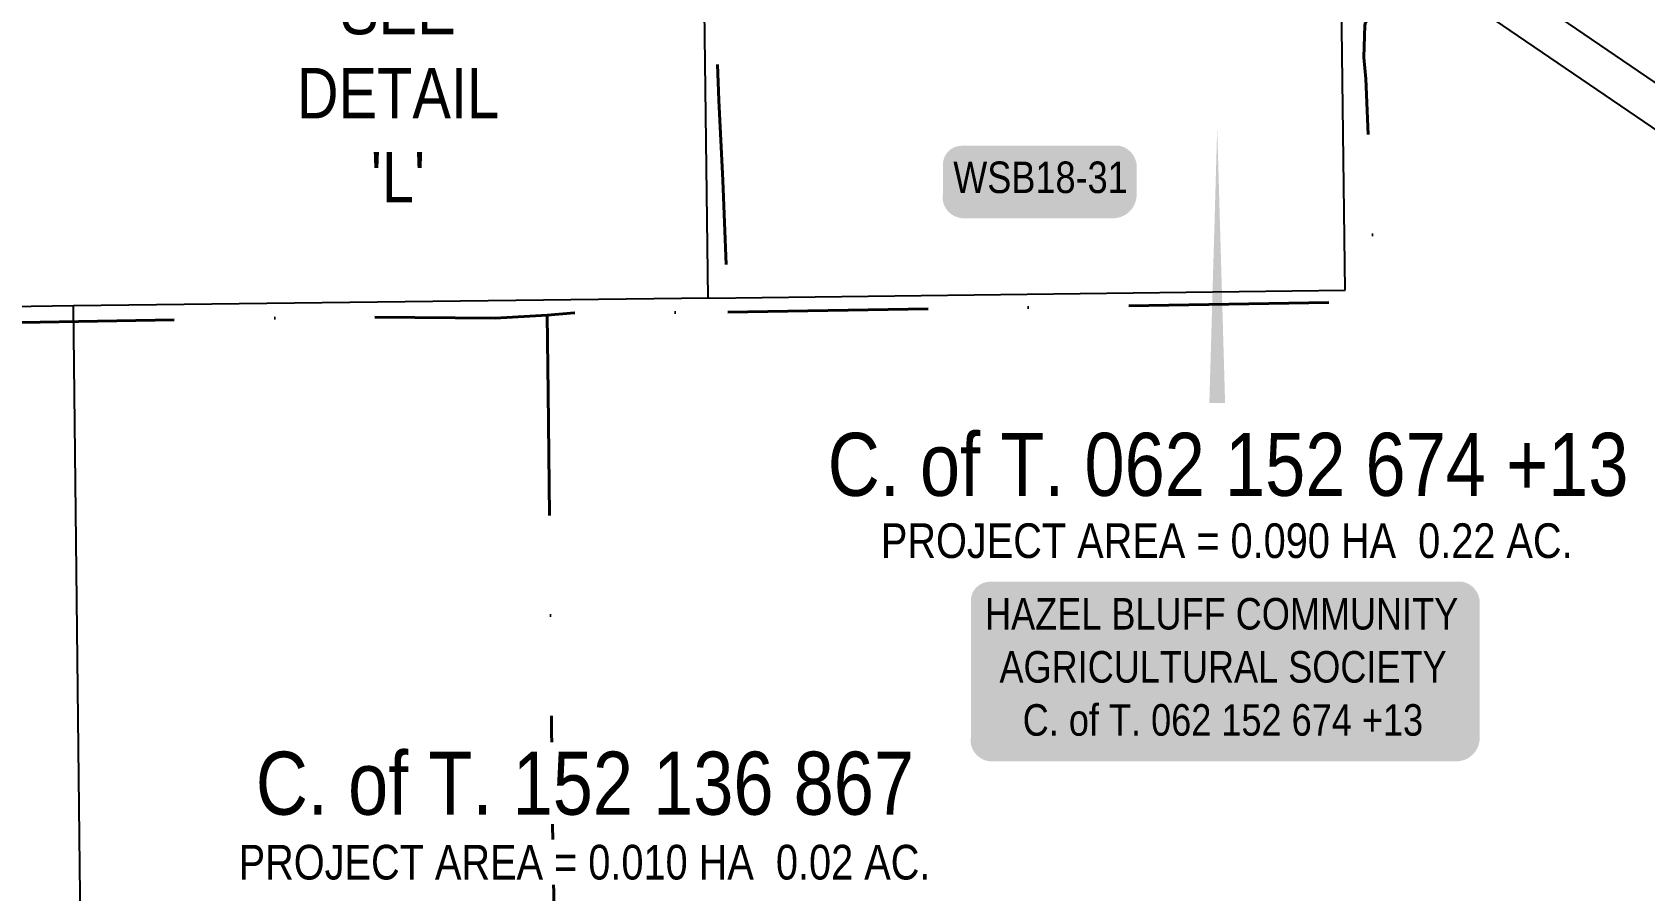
# Model space of a CAD drawing. Extents: x 57693 to 70573, y 5994359 to 6008381.
# Drawn here: x 65230 to 65742, y 5998121 to 5998394 of the extents above; entities that cross this region are included whole.
import ezdxf
from ezdxf.enums import TextEntityAlignment as Align

# ---------------------------------------------------------------- set-up
doc = ezdxf.new("R2010")
doc.units = 0
doc.header["$LTSCALE"] = 5
doc.linetypes.add('DASHDOT', pattern=[25.4, 12.7, -6.35, 0, -6.35])
for name, color, linetype in [('AS-OWNER', 7, 'Continuous'), ('C-SYMBOL', 7, 'Continuous'), ('DETAIL-T', 7, 'Continuous'), ('F-RW', 190, 'Continuous'), ('L-AREAREQUIRED', 7, 'Continuous'), ('L-SEC', 7, 'Continuous'), ('L-TITLEDB', 4, 'Continuous'), ('P-APEX RECON-LINE LIST', 240, 'Continuous')]:
    doc.layers.add(name, color=color, linetype=linetype)
doc.layers.add('AS-RECON EXISTING', color=151, linetype='DASHDOT', lineweight=40)
doc.styles.add('100L', font='ARIALN.TTF', dxfattribs={"height": 11})
doc.styles.add('175L', font='ARIALN.TTF', dxfattribs={"height": 10})
doc.styles.add('80', font='ARIALN.TTF', dxfattribs={"height": 10})
doc.styles.add('80CG', font='ARIALN.TTF', dxfattribs={"height": 10})

# ---------------------------------------------------------------- blocks, each defined once
blk = doc.blocks.new('*U436')
at = {"true_color": 0xffffa8}
h = blk.add_hatch(color=51, dxfattribs=at)
edge = h.paths.add_edge_path()
edge.add_line((-24, -11.5), (24, -11.5))
edge.add_arc((24, -5.5), 6, 270, 360)
edge.add_line((30, -5.5), (30, 4))
edge.add_arc((24, 4), 6, 0, 90)
edge.add_line((24, 10), (-24, 10))
edge.add_arc((-24, 4), 6, 90, 180)
edge.add_line((-30, 4), (-30, -5.5))
edge.add_arc((-24, -5.5), 6, 180, 270)
at = {"color": 240, "flags": 128}
blk.add_lwpolyline([(-24, -11.5, 3, 3, 0), (24, -11.5, 3, 3, 0.414214), (30, -5.5, 3, 3, 0), (30, 4, 3, 0, 0.414214), (24, 10, 0, 0, 0), (-24, 10, 0, 0, 0.414214), (-30, 4, 0, 0, 0), (-30, -5.5, 0, 3, 0.414214)], format="xyseb", close=True, dxfattribs=at)
for points in [[(-24.67, -8.43, 0, 10, 0), (0, 0, 5, 5, 0)], [(21.05, -6.93, 0, 10, 0), (0, 0, 5, 5, 0)]]:
    blk.add_lwpolyline(points, format="xyseb", dxfattribs=at)
at = {"color": 4, "style": '80'}
blk.add_attdef('OTHER_001', (-14.7, -5), '', height=10, dxfattribs=at)
blk = doc.blocks.new('*U442')
h = blk.add_hatch(color=59)
edge = h.paths.add_edge_path()
edge.add_line((-74, -28.5), (74, -28.5))
edge.add_arc((74, -22.5), 6, 270, 360)
edge.add_line((80, -22.5), (80, 21))
edge.add_arc((74, 21), 6, 0, 90)
edge.add_line((74, 27), (-74, 27))
edge.add_arc((-74, 21), 6, 90, 180)
edge.add_line((-80, 21), (-80, -22.5))
edge.add_arc((-74, -22.5), 6, 180, 270)
at = {"color": 1, "flags": 128}
blk.add_lwpolyline([(-74, -28.5, 3, 3, 0), (74, -28.5, 3, 3, 0.414214), (80, -22.5, 3, 3, 0), (80, 21, 3, 0, 0.414214), (74, 27, 0, 0, 0), (-74, 27, 0, 0, 0.414214), (-80, 21, 0, 0, 0), (-80, -22.5, 0, 3, 0.414214)], format="xyseb", close=True, dxfattribs=at)
blk.add_lwpolyline([(-10.14, 14.79, 0, 7.5, 0), (0, 0, 0, 0, 0)], format="xyseb", dxfattribs=at)
at = {"color": 1, "style": '80'}
blk.add_attdef('ENTER_TEXT_001', (-35.99, -5), '', height=10, dxfattribs=at)

msp = doc.modelspace()

# ---------------------------------------------------------------- linework, layer by layer
at = {"layer": 'AS-RECON EXISTING', "flags": 128}
for points in [[(65450.972, 5998304.901), (65649.049, 5998307.996), (65649.865, 5998308.209), (65650.639, 5998308.545), (65651.352, 5998308.996), (65651.988, 5998309.551), (65652.53, 5998310.198), (65655.006, 5998314.417), (65655.419, 5998315.444), (65655.694, 5998316.516), (65655.825, 5998317.615), (65653.29, 5998378.828), (65652.625, 5998385.618), (65652.977, 5998395.854), (65653.002, 5998396.146), (65653.071, 5998396.431), (65653.183, 5998396.701), (65653.336, 5998396.951), (65658.682, 5998404.423), (65668.965, 5998419.744), (65682.156, 5998441.692), (65692.933, 5998456.837), (65692.933, 5998456.837), (65694.647, 5998459.346), (65696.09, 5998461.841), (65696.608, 5998462.819), (65697.006, 5998464.036), (65698.285, 5998464.791), (65699.616, 5998465.87), (65701.231, 5998468.174), (65703.135, 5998470.982), (65705.855, 5998473.105), (65707.069, 5998473.951), (65708.545, 5998473.944), (65746.494, 5998474.843), (65890.388, 5998476.235), (66003.028, 5998477.788), (66044.132, 5998477.393), (66077.376, 5998478.64), (66110.847, 5998478.732), (66168.149, 5998480.079), (66183.678, 5998479.136), (66497.794, 5998482.08), (66666.669, 5998484.628), (66712.387, 5998485.088), (66843.63, 5998486.531)], [(65267.266, 5998473.801), (65267.385, 5998471.121), (65267.198, 5998464.468), (65268.327, 5998464.3), (65278.03, 5998464.195), (65291.532, 5998463.924), (65299.999, 5998463.08), (65312.424, 5998462.469), (65331.736, 5998460.448), (65348.137, 5998458.589), (65365.799, 5998457.081), (65381.901, 5998455.562), (65445.726, 5998448.731), (65446.373, 5998447.469), (65446.559, 5998445.855), (65447.023, 5998436.451), (65446.835, 5998419.474), (65446.914, 5998417.358), (65447.119, 5998411.861), (65447.016, 5998404.154), (65446.947, 5998403.284), (65447.273, 5998391.849), (65448.045, 5998372.103), (65449.289, 5998346.663), (65450.972, 5998304.901), (65402.277, 5998304.621), (65393.602, 5998303.911), (65377.122, 5998302.998), (65329.481, 5998303.296), (65232.866, 5998301.666), (65189.796, 5998301.285), (65181.856, 5998301.214), (65142.001, 5998301.155), (65112.966, 5998299.604), (65116.68, 5997994.131)], [(65393.602, 5998303.911), (65393.972, 5998279.356), (65395.245, 5998148.678), (65396.016, 5998102.04), (65396.156, 5997940.939), (65396.594, 5997927.233), (65397.35, 5997913.705), (65398.259, 5997898.142), (65398.856, 5997885.388), (65398.978, 5997871.519), (65399.38, 5997868.441), (65400.57, 5997863.668), (65400.588, 5997863.594), (65400.729, 5997857.031), (65400.618, 5997848.389), (65396.794, 5997702.306), (65398.974, 5997591.373), (65404.364, 5997437.445), (65403.705, 5997416.102), (65403.865, 5997404.298), (65403.891, 5997404.217), (65404.281, 5997380.821), (65404.734, 5997340.167), (65404.61, 5997301.866), (65406.019, 5997247.674), (65406.87, 5997224.222), (65407.624, 5997186.574), (65408.359, 5997173.037), (65418.952, 5996951.456), (65419.64, 5996936.327), (65414.956, 5996846.668), (65415.355, 5996832.476), (65415.233, 5996825.415), (65415.316, 5996823.361), (65415.235, 5996821.82), (65415.502, 5996818.782), (65415.923, 5996811.073), (65425.304, 5996694.628), (65424.537, 5996595.2), (65427.088, 5996461.186), (65427.336, 5996453.73), (65427.225, 5996447.346), (65427.26, 5996444.566), (65427.245, 5996443.033), (65427.343, 5996440.221), (65427.523, 5996434.559), (65427.758, 5996427.544), (65427.699, 5996422.938), (65430.331, 5996359.92)]]:
    msp.add_lwpolyline(points, dxfattribs=at)
at = {"layer": 'C-SYMBOL', "color": 3, "flags": 128}
msp.add_lwpolyline([(65606.122, 5998363.2, 0, 4.996, 0), (65606.122, 5998276.028, 0, 0, 0)], format="xyseb", dxfattribs=at)
at = {"layer": 'F-RW', "flags": 128}
for points in [[(66517.442, 5997624.848), (66472.069, 5997724.215), (66376.893, 5997932.649), (66122.87, 5998105.65), (66109.578, 5998114.702), (66051.865, 5998154.008), (66043.487, 5998159.714), (66036.137, 5998164.72), (66031.054, 5998168.18), (66020.981, 5998175.041), (66015.975, 5998178.45), (65589.429, 5998468.947), (65589.009, 5998502.125)], [(66530.758, 5997625.015), (66485.385, 5997724.382), (66386.562, 5997940.803), (66064.848, 5998159.903), (66051.679, 5998168.873), (66030.921, 5998183.009), (65601.529, 5998475.444), (65601.189, 5998502.276)]]:
    msp.add_lwpolyline(points, dxfattribs=at)
at = {"layer": 'L-SEC', "flags": 128}
msp.add_lwpolyline([(65243.263, 5998306.827), (65250.119, 5997708.873)], dxfattribs=at)
at = {"layer": 'L-TITLEDB', "flags": 128}
for points in [[(65646.647, 5998311.808), (65644.279, 5998502.825)], [(65442.127, 5998500.212), (65444.557, 5998309.302)], [(65444.986, 5998309.307), (65243.463, 5998306.829)], [(65444.986, 5998309.307), (65646.647, 5998311.808)], [(65243.463, 5998306.829), (65223.366, 5998306.582)]]:
    msp.add_lwpolyline(points, dxfattribs=at)

# ---------------------------------------------------------------- block references
at = {"layer": 'AS-OWNER'}
ref = msp.add_blockref('*U442', (65607.934, 5998192.382), dxfattribs=dict(at, xscale=0.999252397, yscale=0.999252397, zscale=0.999252397, rotation=359.9999884413987))
ref.add_attrib('ENTER_TEXT_001', 'HAZEL BLUFF COMMUNITY', (65532.499, 5998204.214), dxfattribs={"layer": '0', "color": 1, "height": 9.99252, "rotation": 359.99999, "style": '80'})
ref.add_attrib('ENTER_TEXT_002', 'AGRICULTURAL SOCIETY', (65537.066, 5998187.383), dxfattribs={"layer": '0', "color": 1, "height": 9.99252, "rotation": 359.99999, "style": '80'})
ref.add_attrib('ENTER_TEXT_003', 'C. of T. 062 152 674 +13', (65544.441, 5998170.551), dxfattribs={"layer": '0', "color": 1, "height": 9.99252, "rotation": 359.99999, "style": '80'})
at = {"layer": 'P-APEX RECON-LINE LIST'}
ref = msp.add_blockref('*U436', (65549.093, 5998347.639), dxfattribs=dict(at, xscale=0.999252397, yscale=0.999252397, zscale=0.999252397, rotation=359.9999884413987))
ref.add_attrib('OTHER_001', 'WSB18-31', (65522.401, 5998342.639), dxfattribs={"layer": '0', "color": 4, "height": 9.9925, "rotation": 359.99999, "style": '80'})

# ---------------------------------------------------------------- texts
at = {"layer": 'C-SYMBOL', "color": 3, "style": '175L'}
msp.add_text('C. of T. 062 152 674 +13', height=19.98505, rotation=359.99999, dxfattribs=at).set_placement((65609.563, 5998240.608), align=Align.BOTTOM_CENTER)
at = {"layer": 'DETAIL-T', "color": 3, "insert": (65346.313, 5998374.313), "char_height": 16, "width": 63.63613, "attachment_point": 5, "style": '80CG'}
msp.add_mtext("SEE\\PDETAIL\\P'L'", dxfattribs=at)
at = {"layer": 'L-AREAREQUIRED', "color": 5, "style": '100L'}
msp.add_text('PROJECT AREA = 0.090 HA  0.22 AC.', height=10.99178, rotation=359.99999, dxfattribs=at).set_placement((65609.148, 5998223.603), align=Align.BOTTOM_CENTER)

# ---------------------------------------------------------------- next in the draw order: texts
at = {"layer": 'C-SYMBOL', "color": 3, "insert": (65405.609, 5998165.482), "char_height": 19.98505, "width": 207.87531, "attachment_point": 2, "rotation": 359.99999, "style": '175L', "bg_fill": 3, "box_fill_scale": 1.15, "bg_fill_color": 256, "bg_fill_true_color": 256, "bg_fill_transparency": 0}
msp.add_mtext('C. of T. 152 136 867', dxfattribs=at)
at = {"layer": 'L-AREAREQUIRED', "color": 5, "insert": (65405.478, 5998135.938), "char_height": 10.99178, "width": 220.49766, "attachment_point": 2, "rotation": 359.99999, "style": '100L', "bg_fill": 3, "box_fill_scale": 1.15, "bg_fill_color": 256, "bg_fill_true_color": 256, "bg_fill_transparency": 0}
msp.add_mtext('PROJECT AREA = 0.010 HA  0.02 AC.', dxfattribs=at)

doc.saveas('drawing.dxf')
